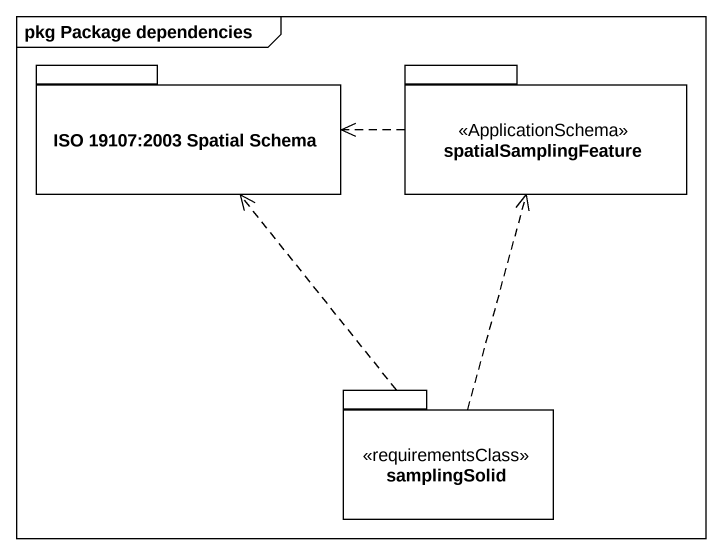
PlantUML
@startuml
mainframe pkg Package dependencies
package "ISO 19107:2003 Spatial Schema" as ISO_19107_2003_Spatial {
}
package spatialSamplingFeature <<ApplicationSchema>> {
}
package samplingSolid <<requirementsClass>> {
}
spatialSamplingFeature .left.> ISO_19107_2003_Spatial
samplingSolid .up.> ISO_19107_2003_Spatial
samplingSolid .up.> spatialSamplingFeature
@enduml
